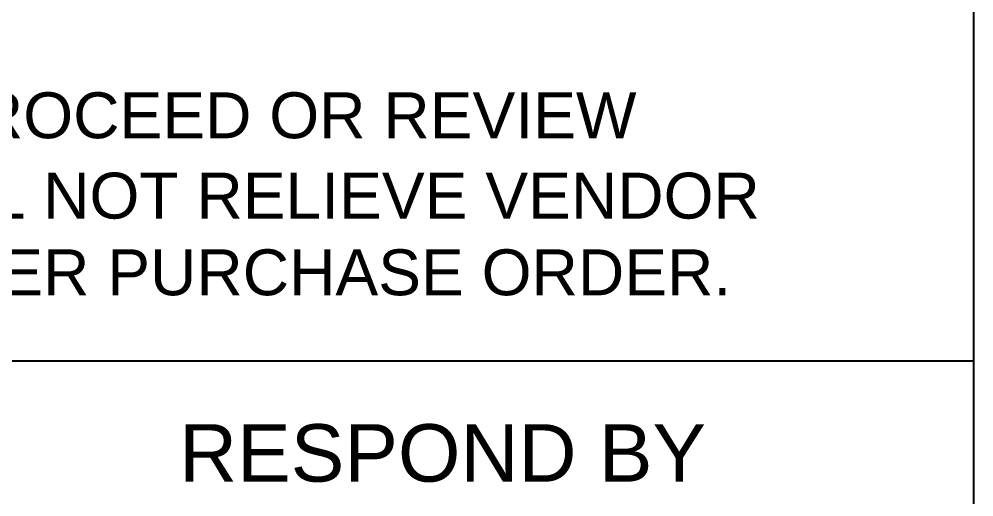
# Model space of a CAD drawing. Header units: millimetres. Extents: x -541 to 54, y -143 to 278.
# Drawn here: x 16.76 to 38.99, y 21.36 to 32.49 of the extents above; entities that cross this region are included whole.
import ezdxf

# ---------------------------------------------------------------- set-up
doc = ezdxf.new("R2010")
doc.units = ezdxf.units.MM
doc.styles.add('Arial', font='ARIAL.TTF', dxfattribs={"height": 0.2})

# ---------------------------------------------------------------- blocks, each defined once
blk = doc.blocks.new('Unknown-234527772-4032')
at = {"color": 7, "linetype": 'Continuous'}
for p, q in [((38.989, -127.887), (38.989, 62.185)), ((-40.193, 24.525), (38.989, 24.524))]:
    blk.add_line(p, q, dxfattribs=at)
at = {"color": 7, "linetype": 'Continuous', "style": 'Arial'}
for s, p in [("PURCHASER'S PERMISSION TO PROCEED OR REVIEW", (-8.587, 29.714)), ('TAKEN ON VENDOR PRINTS SHALL NOT RELIEVE VENDOR', (-8.587, 27.842)), ('FROM ITS RESPONSIBILITIES UNDER PURCHASE ORDER.', (-8.587, 26.055))]:
    blk.add_text(s, height=1.06969, dxfattribs=at).set_placement(p)
at = {"color": 7, "linetype": 'Continuous', "style": 'Arial', "width": 1.000637}
blk.add_text('RESPOND BY', height=1.3388, dxfattribs=at).set_placement((20.483, 21.712))
blk = doc.blocks.new('Unknown-234527772-4039')
at = {"color": 7, "linetype": 'Continuous'}
for p in [(38.978, 262.633), (38.978, 63.808)]:
    blk.add_line(p, (38.978, -128.027), dxfattribs=at)

msp = doc.modelspace()

# ---------------------------------------------------------------- block references
for name in ['Unknown-234527772-4039', 'Unknown-234527772-4032']:
    msp.add_blockref(name, (0, 0))

doc.saveas('drawing.dxf')
